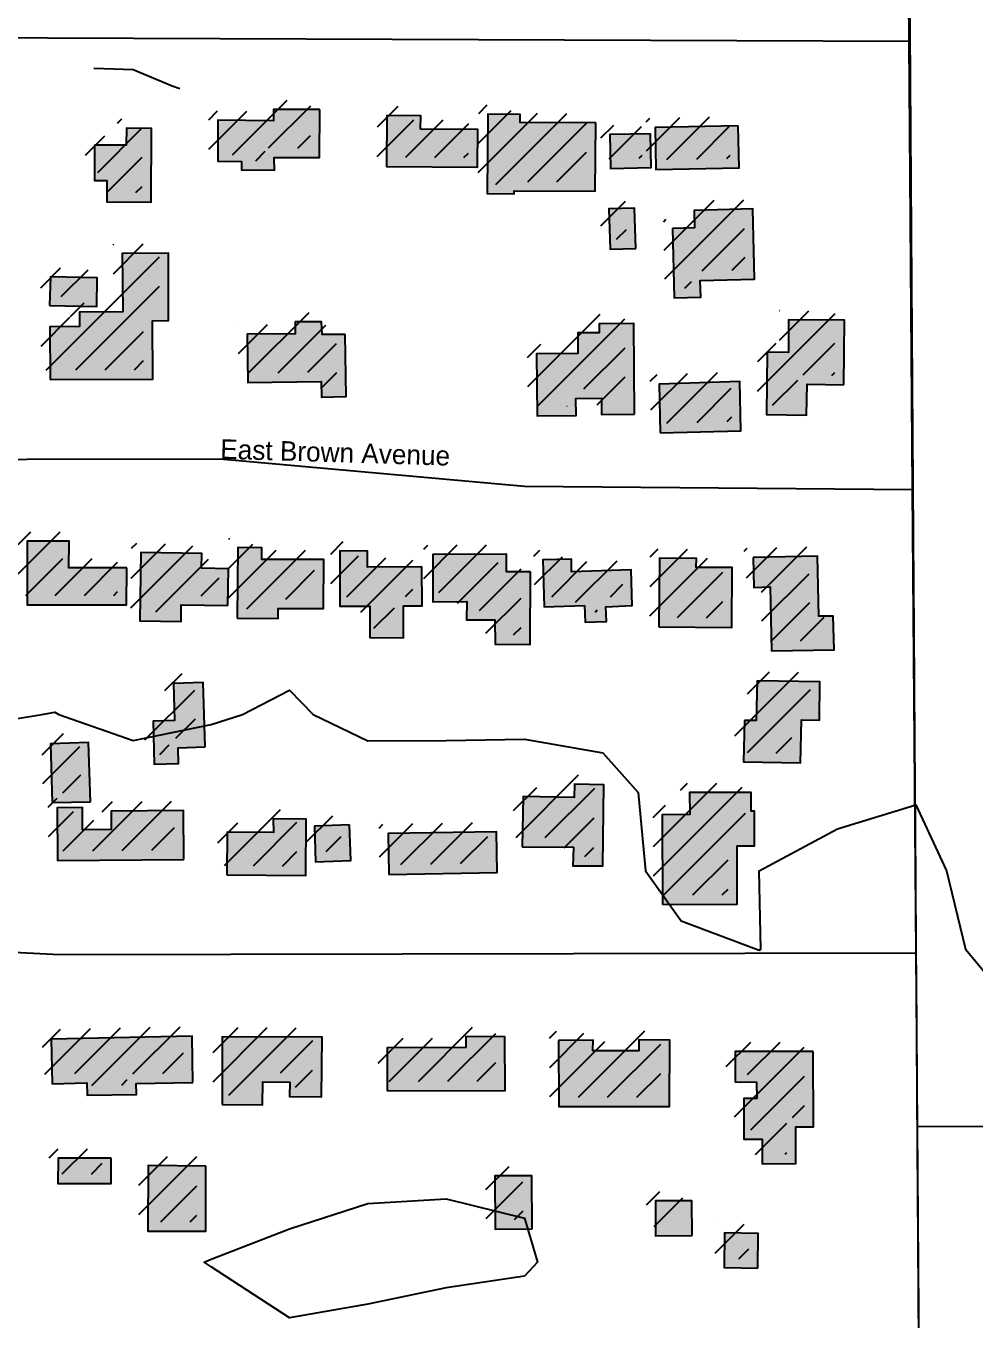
# Model space of a CAD drawing. Extents: x 6438959 to 7279357, y 1424492 to 2039161.
# Drawn here: x 6786013 to 6786740, y 1740798 to 1741791 of the extents above; entities that cross this region are included whole.
import ezdxf

# ---------------------------------------------------------------- set-up
doc = ezdxf.new("R2010")
doc.units = 21
for name, color, linetype in [('BUILDINGS', 9, 'Continuous'), ('CL_LOCAL', 4, 'Continuous'), ('CL_MAJOR', 2, 'Continuous'), ('CONTOUR_1FT', 251, 'Continuous'), ('CONTOUR_MAJOR', 92, 'Continuous'), ('PLSS_QQ', 8, 'Continuous'), ('PLSS_QQ_3D', 7, 'Continuous'), ('ROAD_LABELS', 3, 'Continuous')]:
    doc.layers.add(name, color=color, linetype=linetype)

msp = doc.modelspace()

# ---------------------------------------------------------------- hatches: boundary and pattern name
at = {"layer": 'BUILDINGS_HATCH'}
for points in [[(6786238.03, 1741726.53), (6786202.59, 1741726.6), (6786202.66, 1741717.87), (6786159.89, 1741718.24), (6786159.85, 1741686.93), (6786178.02, 1741686.71), (6786178.07, 1741680.16), (6786203.26, 1741680), (6786203.18, 1741689.83), (6786237.75, 1741689.75)], [(6786315.19, 1741711.51), (6786315.4, 1741721.7), (6786289.33, 1741721.85), (6786289.06, 1741682.89), (6786358.78, 1741682.37), (6786359.13, 1741711.14)], [(6786449.6, 1741716.25), (6786391.6, 1741716.5), (6786391.55, 1741722.69), (6786366.95, 1741722.85), (6786366.27, 1741662.04), (6786387.07, 1741661.85), (6786387.05, 1741664.03), (6786449.15, 1741663.81)], [(6786065.43, 1741699.26), (6786065.36, 1741671.95), (6786074.74, 1741672.03), (6786074.87, 1741655.65), (6786108.85, 1741655.56), (6786108.97, 1741712), (6786089.93, 1741712.21), (6786089.75, 1741699.1)], [(6786491.56, 1741707.85), (6786460.22, 1741707.23), (6786460.73, 1741681.38), (6786492.06, 1741682.01)], [(6786558.59, 1741713.87), (6786495.04, 1741712.62), (6786495.59, 1741680.58), (6786559.44, 1741681.83)], [(6786480.27, 1741620.01), (6786479.14, 1741650.95), (6786459.52, 1741650.42), (6786460.65, 1741619.48)], [(6786508.27, 1741635.17), (6786509.58, 1741582.01), (6786530.08, 1741582.55), (6786529.68, 1741595.29), (6786571.27, 1741596.36), (6786569.95, 1741650.24), (6786524.85, 1741649.14), (6786525.25, 1741635.67)], [(6786031.46, 1741519.47), (6786109.96, 1741519.75), (6786109.89, 1741564.54), (6786122.19, 1741564.64), (6786122.06, 1741616.34), (6786086.62, 1741616.05), (6786086.98, 1741571.27), (6786053.89, 1741571), (6786053.98, 1741560.08), (6786031.13, 1741559.89)], [(6786031, 1741576.27), (6786067.03, 1741575.48), (6786067.44, 1741597.33), (6786031.7, 1741598.13)], [(6786257.6, 1741554.1), (6786239.74, 1741553.95), (6786239.36, 1741563.78), (6786219.15, 1741563.61), (6786219.23, 1741554.51), (6786182.32, 1741554.21), (6786182.92, 1741517.07), (6786239.15, 1741517.9), (6786239.25, 1741505.88), (6786258.29, 1741506.4)], [(6786479.26, 1741492.92), (6786478.69, 1741562.46), (6786452.04, 1741562.24), (6786452.09, 1741555.33), (6786435.69, 1741555.19), (6786435.82, 1741539.54), (6786404.19, 1741539.28), (6786404.58, 1741491.58), (6786434.45, 1741491.82), (6786434.35, 1741504.93), (6786453.97, 1741505.09), (6786454.07, 1741492.71)], [(6786639.6, 1741515.35), (6786640.07, 1741564.88), (6786597.3, 1741565.26), (6786597.21, 1741540.13), (6786580.81, 1741540.36), (6786580.32, 1741492.66), (6786611.08, 1741492.18), (6786611.47, 1741515.85)], [(6786499.01, 1741478.52), (6786560.8, 1741480.12), (6786559.9, 1741517.98), (6786498.11, 1741516.01)], [(6786090.06, 1741375.03), (6786045.82, 1741375.03), (6786045.95, 1741395.43), (6786013.73, 1741395.53), (6786013.83, 1741346.73), (6786089.99, 1741346.63)], [(6786174.73, 1741336.4), (6786206.08, 1741336.29), (6786206.01, 1741343.94), (6786240.87, 1741343.86), (6786241.15, 1741381.37), (6786193.7, 1741381.34), (6786193.62, 1741390.44), (6786175.17, 1741390.66)], [(6786316.19, 1741375.79), (6786274.59, 1741375.45), (6786274.49, 1741387.83), (6786253.4, 1741388.02), (6786253.45, 1741345.78), (6786276.3, 1741345.61), (6786276.5, 1741321.58), (6786302.28, 1741321.42), (6786302.08, 1741345.82), (6786316.43, 1741345.94)], [(6786167.62, 1741346.17), (6786167.98, 1741374.21), (6786147.47, 1741374.77), (6786147.67, 1741386.06), (6786100.8, 1741386.77), (6786100.05, 1741334.33), (6786131.69, 1741333.86), (6786131.88, 1741346.61)], [(6786399.41, 1741372.1), (6786381.25, 1741371.96), (6786381.14, 1741385.43), (6786324.6, 1741385.33), (6786324.61, 1741348.92), (6786350.68, 1741349.13), (6786350.5, 1741335.29), (6786372.17, 1741335.1), (6786372.33, 1741316.54), (6786399.28, 1741316.39)], [(6786440.92, 1741346.23), (6786441.32, 1741333.49), (6786457.72, 1741333.99), (6786457.33, 1741345.27), (6786477.54, 1741346.16), (6786476.73, 1741373.47), (6786431.04, 1741372), (6786430.96, 1741381.83), (6786409, 1741381.29), (6786409.88, 1741345.24)], [(6786497.88, 1741329.94), (6786553.83, 1741329.31), (6786554.04, 1741375.19), (6786526.51, 1741375.33), (6786526.74, 1741382.25), (6786498.33, 1741382.38)], [(6786570.09, 1741382.97), (6786570.57, 1741360.04), (6786583.16, 1741360.5), (6786584.15, 1741311.35), (6786632.19, 1741312.11), (6786631.39, 1741337.96), (6786620.55, 1741337.87), (6786619.59, 1741384.11)], [(6786150.06, 1741237.88), (6786148.77, 1741287.03), (6786125.93, 1741286.48), (6786126.75, 1741258.08), (6786110.35, 1741257.59), (6786111.21, 1741224.46), (6786129.66, 1741224.97), (6786129.56, 1741236.99)], [(6786563.5, 1741258.02), (6786562.88, 1741226.34), (6786606.53, 1741225.6), (6786607.14, 1741258.38), (6786620.91, 1741258.13), (6786621.26, 1741287.63), (6786573.21, 1741288.32), (6786572.58, 1741258.1)], [(6786062.23, 1741195.65), (6786060.69, 1741241.16), (6786031.7, 1741240.19), (6786032.94, 1741195.05)], [(6786393.23, 1741161.23), (6786432.48, 1741160.82), (6786432.01, 1741146.61), (6786454.86, 1741146.44), (6786455.82, 1741208.71), (6786433.26, 1741209.25), (6786433.05, 1741199.06), (6786393.79, 1741199.83)], [(6786500.8, 1741116.96), (6786557.92, 1741117.06), (6786557.84, 1741161.85), (6786571.32, 1741161.96), (6786571.1, 1741188.54), (6786568.76, 1741188.52), (6786568.64, 1741202.72), (6786521.48, 1741202.7), (6786521.62, 1741185.95), (6786500.53, 1741185.77)], [(6786133.77, 1741151.45), (6786133.47, 1741188.96), (6786078.11, 1741188.5), (6786078.22, 1741174.3), (6786056.26, 1741174.12), (6786056.12, 1741191.24), (6786036.78, 1741191.08), (6786037.12, 1741150.66)], [(6786166.68, 1741139.71), (6786227.32, 1741139.11), (6786227.55, 1741182.44), (6786202.36, 1741182.6), (6786202.44, 1741172.04), (6786167, 1741172.48)], [(6786260.69, 1741177.98), (6786234.04, 1741177.03), (6786234.85, 1741149.73), (6786261.79, 1741150.68)], [(6786290.88, 1741140), (6786374.06, 1741141.41), (6786373.51, 1741172.72), (6786290.33, 1741171.31)], [(6786140.74, 1740980.37), (6786140.16, 1741016.05), (6786032.08, 1741013.71), (6786032.95, 1740979.49), (6786059.6, 1740980.07), (6786059.68, 1740970.6), (6786097.46, 1740971.28), (6786097.39, 1740979.65)], [(6786163.14, 1740963.44), (6786194.19, 1740963.33), (6786194.34, 1740980.81), (6786215.14, 1740980.62), (6786214.94, 1740969.69), (6786239.25, 1740969.53), (6786239.76, 1741015.05), (6786163.3, 1741015.51)], [(6786289.6, 1740973.94), (6786380.11, 1740974.32), (6786379.77, 1741015.47), (6786349.89, 1741015.58), (6786349.96, 1741007.21), (6786289.62, 1741007.08)], [(6786421.1, 1741012.53), (6786421.22, 1740961.92), (6786506.17, 1740961.88), (6786506.34, 1741012.86), (6786482.61, 1741013.03), (6786482.68, 1741004.66), (6786447.24, 1741004.73), (6786447.46, 1741012.74)], [(6786616.26, 1741004.3), (6786556.5, 1741004.17), (6786556.4, 1740980.87), (6786572.81, 1740980.64), (6786572.91, 1740968.26), (6786562.95, 1740968.18), (6786562.91, 1740936.86), (6786576.97, 1740936.98), (6786577.13, 1740918.04), (6786602.9, 1740918.25), (6786602.97, 1740946.29), (6786616.44, 1740946.4)], [(6786078.24, 1740922.33), (6786037.52, 1740922.36), (6786037.38, 1740903.06), (6786078.1, 1740903.03)], [(6786150.64, 1740916.37), (6786106.4, 1740916.73), (6786106.23, 1740866.48), (6786150.75, 1740866.48)], [(6786400.9, 1740868.17), (6786400.57, 1740908.95), (6786372.15, 1740908.71), (6786372.49, 1740867.94)], [(6786523.39, 1740862.98), (6786523.17, 1740889.56), (6786495.34, 1740889.7), (6786495.27, 1740862.75)], [(6786573.68, 1740837.91), (6786574.05, 1740864.49), (6786548.27, 1740865.01), (6786547.9, 1740838.42)]]:
    msp.add_hatch(color=251, dxfattribs=at).paths.add_polyline_path(points)
at = {"layer": 'BUILDINGS_SHADOW'}
h = msp.add_hatch(dxfattribs=at)
h.set_pattern_fill('ANSI31', scale=5)
h.paths.add_polyline_path([(6786231.09, 1741733.73), (6786195.65, 1741733.8), (6786195.72, 1741725.06), (6786152.95, 1741725.44), (6786152.91, 1741694.13), (6786171.07, 1741693.91), (6786171.13, 1741687.36), (6786196.32, 1741687.2), (6786196.24, 1741697.03), (6786230.8, 1741696.95)])
h = msp.add_hatch(dxfattribs=at)
h.set_pattern_fill('ANSI31', scale=5)
h.paths.add_polyline_path([(6786308.25, 1741718.7), (6786308.46, 1741728.9), (6786282.39, 1741729.05), (6786282.12, 1741690.09), (6786351.84, 1741689.57), (6786352.19, 1741718.34)])
h = msp.add_hatch(dxfattribs=at)
h.set_pattern_fill('ANSI31', scale=5)
h.paths.add_polyline_path([(6786442.66, 1741723.45), (6786384.66, 1741723.7), (6786384.61, 1741729.89), (6786360, 1741730.05), (6786359.33, 1741669.24), (6786380.13, 1741669.04), (6786380.11, 1741671.23), (6786442.21, 1741671.01)])
h = msp.add_hatch(dxfattribs=at)
h.set_pattern_fill('ANSI31', scale=5)
h.paths.add_polyline_path([(6786058.49, 1741706.46), (6786058.42, 1741679.15), (6786067.79, 1741679.23), (6786067.93, 1741662.85), (6786101.91, 1741662.76), (6786102.03, 1741719.2), (6786082.99, 1741719.41), (6786082.8, 1741706.3)])
h = msp.add_hatch(dxfattribs=at)
h.set_pattern_fill('ANSI31', scale=5)
h.paths.add_polyline_path([(6786551.65, 1741721.06), (6786488.09, 1741719.81), (6786488.65, 1741687.78), (6786552.5, 1741689.03)])
h = msp.add_hatch(dxfattribs=at)
h.set_pattern_fill('ANSI31', scale=5)
h.paths.add_polyline_path([(6786484.62, 1741715.05), (6786453.28, 1741714.43), (6786453.79, 1741688.58), (6786485.12, 1741689.2)])
h = msp.add_hatch(dxfattribs=at)
h.set_pattern_fill('ANSI31', scale=5)
h.paths.add_polyline_path([(6786473.33, 1741627.21), (6786472.2, 1741658.15), (6786452.57, 1741657.62), (6786453.71, 1741626.68)])
h = msp.add_hatch(dxfattribs=at)
h.set_pattern_fill('ANSI31', scale=5)
h.paths.add_polyline_path([(6786501.32, 1741642.36), (6786502.64, 1741589.21), (6786523.14, 1741589.75), (6786522.74, 1741602.49), (6786564.33, 1741603.56), (6786563.01, 1741657.44), (6786517.91, 1741656.34), (6786518.31, 1741642.87)])
h = msp.add_hatch(dxfattribs=at)
h.set_pattern_fill('ANSI31', scale=5)
h.paths.add_polyline_path([(6786024.52, 1741526.67), (6786103.02, 1741526.95), (6786102.95, 1741571.74), (6786115.25, 1741571.84), (6786115.12, 1741623.54), (6786079.68, 1741623.25), (6786080.04, 1741578.47), (6786046.94, 1741578.2), (6786047.03, 1741567.27), (6786024.19, 1741567.09)])
h = msp.add_hatch(dxfattribs=at)
h.set_pattern_fill('ANSI31', scale=5)
h.paths.add_polyline_path([(6786024.05, 1741583.47), (6786060.09, 1741582.67), (6786060.5, 1741604.52), (6786024.75, 1741605.32)])
h = msp.add_hatch(dxfattribs=at)
h.set_pattern_fill('ANSI31', scale=5)
h.paths.add_polyline_path([(6786250.66, 1741561.29), (6786232.8, 1741561.15), (6786232.42, 1741570.98), (6786212.21, 1741570.81), (6786212.29, 1741561.71), (6786175.38, 1741561.41), (6786175.98, 1741524.27), (6786232.21, 1741525.1), (6786232.31, 1741513.08), (6786251.35, 1741513.6)])
h = msp.add_hatch(dxfattribs=at)
h.set_pattern_fill('ANSI31', scale=5)
h.paths.add_polyline_path([(6786472.32, 1741500.12), (6786471.75, 1741569.66), (6786445.1, 1741569.44), (6786445.15, 1741562.52), (6786428.75, 1741562.39), (6786428.88, 1741546.73), (6786397.25, 1741546.47), (6786397.64, 1741498.78), (6786427.51, 1741499.02), (6786427.4, 1741512.13), (6786447.03, 1741512.29), (6786447.13, 1741499.91)])
h = msp.add_hatch(dxfattribs=at)
h.set_pattern_fill('ANSI31', scale=5)
h.paths.add_polyline_path([(6786632.66, 1741522.55), (6786633.13, 1741572.08), (6786590.36, 1741572.45), (6786590.27, 1741547.33), (6786573.87, 1741547.56), (6786573.38, 1741499.85), (6786604.14, 1741499.38), (6786604.53, 1741523.05)])
h = msp.add_hatch(dxfattribs=at)
h.set_pattern_fill('ANSI31', scale=5)
h.paths.add_polyline_path([(6786492.06, 1741485.72), (6786553.86, 1741487.31), (6786552.96, 1741525.18), (6786491.17, 1741523.21)])
h = msp.add_hatch(dxfattribs=at)
h.set_pattern_fill('ANSI31', scale=5)
h.paths.add_polyline_path([(6786083.11, 1741382.23), (6786038.88, 1741382.23), (6786039.01, 1741402.62), (6786006.79, 1741402.72), (6786006.89, 1741353.93), (6786083.05, 1741353.83)])
h = msp.add_hatch(dxfattribs=at)
h.set_pattern_fill('ANSI31', scale=5)
h.paths.add_polyline_path([(6786167.79, 1741343.6), (6786199.14, 1741343.49), (6786199.07, 1741351.14), (6786233.93, 1741351.06), (6786234.21, 1741388.57), (6786186.76, 1741388.54), (6786186.68, 1741397.64), (6786168.23, 1741397.86)])
h = msp.add_hatch(dxfattribs=at)
h.set_pattern_fill('ANSI31', scale=5)
h.paths.add_polyline_path([(6786160.68, 1741353.37), (6786161.04, 1741381.41), (6786140.53, 1741381.97), (6786140.73, 1741393.26), (6786093.86, 1741393.97), (6786093.11, 1741341.53), (6786124.75, 1741341.06), (6786124.94, 1741353.81)])
h = msp.add_hatch(dxfattribs=at)
h.set_pattern_fill('ANSI31', scale=5)
h.paths.add_polyline_path([(6786309.24, 1741382.99), (6786267.65, 1741382.65), (6786267.55, 1741395.03), (6786246.46, 1741395.22), (6786246.51, 1741352.98), (6786269.36, 1741352.8), (6786269.56, 1741328.77), (6786295.34, 1741328.62), (6786295.14, 1741353.02), (6786309.49, 1741353.13)])
h = msp.add_hatch(dxfattribs=at)
h.set_pattern_fill('ANSI31', scale=5)
h.paths.add_polyline_path([(6786392.46, 1741379.3), (6786374.3, 1741379.15), (6786374.19, 1741392.63), (6786317.66, 1741392.53), (6786317.67, 1741356.11), (6786343.73, 1741356.33), (6786343.56, 1741342.49), (6786365.23, 1741342.3), (6786365.39, 1741323.73), (6786392.34, 1741323.59)])
h = msp.add_hatch(dxfattribs=at)
h.set_pattern_fill('ANSI31', scale=5)
h.paths.add_polyline_path([(6786433.98, 1741353.43), (6786434.38, 1741340.68), (6786450.78, 1741341.18), (6786450.39, 1741352.47), (6786470.59, 1741353.36), (6786469.78, 1741380.66), (6786424.1, 1741379.2), (6786424.02, 1741389.03), (6786402.06, 1741388.48), (6786402.94, 1741352.44)])
h = msp.add_hatch(dxfattribs=at)
h.set_pattern_fill('ANSI31', scale=5)
h.paths.add_polyline_path([(6786490.94, 1741337.14), (6786546.89, 1741336.51), (6786547.1, 1741382.39), (6786519.57, 1741382.53), (6786519.8, 1741389.45), (6786491.39, 1741389.58)])
h = msp.add_hatch(dxfattribs=at)
h.set_pattern_fill('ANSI31', scale=5)
h.paths.add_polyline_path([(6786563.15, 1741390.17), (6786563.63, 1741367.23), (6786576.22, 1741367.7), (6786577.21, 1741318.55), (6786625.24, 1741319.31), (6786624.45, 1741345.16), (6786613.61, 1741345.07), (6786612.64, 1741391.3)])
h = msp.add_hatch(dxfattribs=at)
h.set_pattern_fill('ANSI31', scale=5)
h.paths.add_polyline_path([(6786143.11, 1741245.08), (6786141.83, 1741294.23), (6786118.99, 1741293.68), (6786119.81, 1741265.28), (6786103.41, 1741264.78), (6786104.27, 1741231.66), (6786122.72, 1741232.17), (6786122.62, 1741244.19)])
h = msp.add_hatch(dxfattribs=at)
h.set_pattern_fill('ANSI31', scale=5)
h.paths.add_polyline_path([(6786556.56, 1741265.22), (6786555.94, 1741233.54), (6786599.59, 1741232.8), (6786600.2, 1741265.58), (6786613.97, 1741265.33), (6786614.31, 1741294.82), (6786566.27, 1741295.52), (6786565.64, 1741265.3)])
h = msp.add_hatch(dxfattribs=at)
h.set_pattern_fill('ANSI31', scale=5)
h.paths.add_polyline_path([(6786055.29, 1741202.85), (6786053.75, 1741248.36), (6786024.75, 1741247.39), (6786026, 1741202.25)])
h = msp.add_hatch(dxfattribs=at)
h.set_pattern_fill('ANSI31', scale=5)
h.paths.add_polyline_path([(6786386.28, 1741168.42), (6786425.54, 1741168.02), (6786425.07, 1741153.81), (6786447.92, 1741153.64), (6786448.87, 1741215.91), (6786426.31, 1741216.45), (6786426.1, 1741206.26), (6786386.85, 1741207.03)])
h = msp.add_hatch(dxfattribs=at)
h.set_pattern_fill('ANSI31', scale=5)
h.paths.add_polyline_path([(6786493.86, 1741124.15), (6786550.98, 1741124.26), (6786550.9, 1741169.05), (6786564.38, 1741169.16), (6786564.16, 1741195.74), (6786561.82, 1741195.72), (6786561.7, 1741209.92), (6786514.54, 1741209.89), (6786514.68, 1741193.14), (6786493.59, 1741192.97)])
h = msp.add_hatch(dxfattribs=at)
h.set_pattern_fill('ANSI31', scale=5)
h.paths.add_polyline_path([(6786126.83, 1741158.65), (6786126.53, 1741196.15), (6786071.17, 1741195.7), (6786071.28, 1741181.5), (6786049.31, 1741181.32), (6786049.17, 1741198.43), (6786029.84, 1741198.28), (6786030.17, 1741157.86)])
h = msp.add_hatch(dxfattribs=at)
h.set_pattern_fill('ANSI31', scale=5)
h.paths.add_polyline_path([(6786159.74, 1741146.9), (6786220.38, 1741146.31), (6786220.61, 1741189.64), (6786195.41, 1741189.8), (6786195.5, 1741179.24), (6786160.05, 1741179.68)])
h = msp.add_hatch(dxfattribs=at)
h.set_pattern_fill('ANSI31', scale=5)
h.paths.add_polyline_path([(6786253.74, 1741185.18), (6786227.1, 1741184.23), (6786227.91, 1741156.93), (6786254.85, 1741157.88)])
h = msp.add_hatch(dxfattribs=at)
h.set_pattern_fill('ANSI31', scale=5)
h.paths.add_polyline_path([(6786283.93, 1741147.19), (6786367.11, 1741148.6), (6786366.56, 1741179.91), (6786283.39, 1741178.5)])
h = msp.add_hatch(dxfattribs=at)
h.set_pattern_fill('ANSI31', scale=5)
h.paths.add_polyline_path([(6786133.8, 1740987.57), (6786133.21, 1741023.25), (6786025.14, 1741020.91), (6786026.01, 1740986.69), (6786052.66, 1740987.27), (6786052.74, 1740977.8), (6786090.52, 1740978.48), (6786090.45, 1740986.85)])
h = msp.add_hatch(dxfattribs=at)
h.set_pattern_fill('ANSI31', scale=5)
h.paths.add_polyline_path([(6786156.2, 1740970.64), (6786187.25, 1740970.53), (6786187.4, 1740988.01), (6786208.2, 1740987.82), (6786208, 1740976.89), (6786232.31, 1740976.73), (6786232.82, 1741022.24), (6786156.36, 1741022.71)])
h = msp.add_hatch(dxfattribs=at)
h.set_pattern_fill('ANSI31', scale=5)
h.paths.add_polyline_path([(6786282.66, 1740981.14), (6786373.17, 1740981.52), (6786372.83, 1741022.66), (6786342.95, 1741022.78), (6786343.02, 1741014.41), (6786282.68, 1741014.28)])
h = msp.add_hatch(dxfattribs=at)
h.set_pattern_fill('ANSI31', scale=5)
h.paths.add_polyline_path([(6786414.16, 1741019.73), (6786414.28, 1740969.11), (6786499.23, 1740969.08), (6786499.4, 1741020.06), (6786475.67, 1741020.23), (6786475.74, 1741011.86), (6786440.29, 1741011.93), (6786440.52, 1741019.94)])
h = msp.add_hatch(dxfattribs=at)
h.set_pattern_fill('ANSI31', scale=5)
h.paths.add_polyline_path([(6786609.32, 1741011.5), (6786549.56, 1741011.37), (6786549.46, 1740988.06), (6786565.86, 1740987.83), (6786565.97, 1740975.46), (6786556.01, 1740975.37), (6786555.97, 1740944.06), (6786570.03, 1740944.17), (6786570.19, 1740925.24), (6786595.96, 1740925.45), (6786596.02, 1740953.49), (6786609.5, 1740953.6)])
h = msp.add_hatch(dxfattribs=at)
h.set_pattern_fill('ANSI31', scale=5)
h.paths.add_polyline_path([(6786071.3, 1740929.53), (6786030.58, 1740929.56), (6786030.44, 1740910.26), (6786071.16, 1740910.23)])
h = msp.add_hatch(dxfattribs=at)
h.set_pattern_fill('ANSI31', scale=5)
h.paths.add_polyline_path([(6786143.7, 1740923.57), (6786099.46, 1740923.93), (6786099.29, 1740873.68), (6786143.81, 1740873.68)])
h = msp.add_hatch(dxfattribs=at)
h.set_pattern_fill('ANSI31', scale=5)
h.paths.add_polyline_path([(6786393.96, 1740875.37), (6786393.63, 1740916.15), (6786365.21, 1740915.91), (6786365.55, 1740875.13)])
h = msp.add_hatch(dxfattribs=at)
h.set_pattern_fill('ANSI31', scale=5)
h.paths.add_polyline_path([(6786516.45, 1740870.18), (6786516.23, 1740896.76), (6786488.4, 1740896.9), (6786488.33, 1740869.95)])
h = msp.add_hatch(dxfattribs=at)
h.set_pattern_fill('ANSI31', scale=5)
h.paths.add_polyline_path([(6786566.74, 1740845.11), (6786567.11, 1740871.69), (6786541.33, 1740872.21), (6786540.96, 1740845.62)])

# ---------------------------------------------------------------- linework, layer by layer
at = {"layer": 'BUILDINGS'}
for points in [[(6786238.03, 1741726.53), (6786202.59, 1741726.6), (6786202.66, 1741717.87), (6786159.89, 1741718.24), (6786159.85, 1741686.93), (6786178.02, 1741686.71), (6786178.07, 1741680.16), (6786203.26, 1741680), (6786203.18, 1741689.83), (6786237.75, 1741689.75), (6786238.03, 1741726.53)], [(6786315.19, 1741711.51), (6786315.4, 1741721.7), (6786289.33, 1741721.85), (6786289.06, 1741682.89), (6786358.78, 1741682.37), (6786359.13, 1741711.14), (6786315.19, 1741711.51)], [(6786449.6, 1741716.25), (6786391.6, 1741716.5), (6786391.55, 1741722.69), (6786366.95, 1741722.85), (6786366.27, 1741662.04), (6786387.07, 1741661.85), (6786387.05, 1741664.03), (6786449.15, 1741663.81), (6786449.6, 1741716.25)], [(6786065.43, 1741699.26), (6786065.36, 1741671.95), (6786074.74, 1741672.03), (6786074.87, 1741655.65), (6786108.85, 1741655.56), (6786108.97, 1741712), (6786089.93, 1741712.21), (6786089.75, 1741699.1), (6786065.43, 1741699.26)], [(6786491.56, 1741707.85), (6786460.22, 1741707.23), (6786460.73, 1741681.38), (6786492.06, 1741682.01), (6786491.56, 1741707.85)], [(6786558.59, 1741713.87), (6786495.04, 1741712.62), (6786495.59, 1741680.58), (6786559.44, 1741681.83), (6786558.59, 1741713.87)], [(6786480.27, 1741620.01), (6786479.14, 1741650.95), (6786459.52, 1741650.42), (6786460.65, 1741619.48), (6786480.27, 1741620.01)], [(6786508.27, 1741635.17), (6786509.58, 1741582.01), (6786530.08, 1741582.55), (6786529.68, 1741595.29), (6786571.27, 1741596.36), (6786569.95, 1741650.24), (6786524.85, 1741649.14), (6786525.25, 1741635.67), (6786508.27, 1741635.17)], [(6786031.46, 1741519.47), (6786109.96, 1741519.75), (6786109.89, 1741564.54), (6786122.19, 1741564.64), (6786122.06, 1741616.34), (6786086.62, 1741616.05), (6786086.98, 1741571.27), (6786053.89, 1741571), (6786053.98, 1741560.08), (6786031.13, 1741559.89), (6786031.46, 1741519.47)], [(6786031, 1741576.27), (6786067.03, 1741575.48), (6786067.44, 1741597.33), (6786031.7, 1741598.13), (6786031, 1741576.27)], [(6786257.6, 1741554.1), (6786239.74, 1741553.95), (6786239.36, 1741563.78), (6786219.15, 1741563.61), (6786219.23, 1741554.51), (6786182.32, 1741554.21), (6786182.92, 1741517.07), (6786239.15, 1741517.9), (6786239.25, 1741505.88), (6786258.29, 1741506.4), (6786257.6, 1741554.1)], [(6786479.26, 1741492.92), (6786478.69, 1741562.46), (6786452.04, 1741562.24), (6786452.09, 1741555.33), (6786435.69, 1741555.19), (6786435.82, 1741539.54), (6786404.19, 1741539.28), (6786404.58, 1741491.58), (6786434.45, 1741491.82), (6786434.35, 1741504.93), (6786453.97, 1741505.09), (6786454.07, 1741492.71), (6786479.26, 1741492.92)], [(6786639.6, 1741515.35), (6786640.07, 1741564.88), (6786597.3, 1741565.26), (6786597.21, 1741540.13), (6786580.81, 1741540.36), (6786580.32, 1741492.66), (6786611.08, 1741492.18), (6786611.47, 1741515.85), (6786639.6, 1741515.35)], [(6786499.01, 1741478.52), (6786560.8, 1741480.12), (6786559.9, 1741517.98), (6786498.11, 1741516.01), (6786499.01, 1741478.52)], [(6786090.06, 1741375.03), (6786045.82, 1741375.03), (6786045.95, 1741395.43), (6786013.73, 1741395.53), (6786013.83, 1741346.73), (6786089.99, 1741346.63), (6786090.06, 1741375.03)], [(6786174.73, 1741336.4), (6786206.08, 1741336.29), (6786206.01, 1741343.94), (6786240.87, 1741343.86), (6786241.15, 1741381.37), (6786193.7, 1741381.34), (6786193.62, 1741390.44), (6786175.17, 1741390.66), (6786174.73, 1741336.4)], [(6786316.19, 1741375.79), (6786274.59, 1741375.45), (6786274.49, 1741387.83), (6786253.4, 1741388.02), (6786253.45, 1741345.78), (6786276.3, 1741345.61), (6786276.5, 1741321.58), (6786302.28, 1741321.42), (6786302.08, 1741345.82), (6786316.43, 1741345.94), (6786316.19, 1741375.79)], [(6786167.62, 1741346.17), (6786167.98, 1741374.21), (6786147.47, 1741374.77), (6786147.67, 1741386.06), (6786100.8, 1741386.77), (6786100.05, 1741334.33), (6786131.69, 1741333.86), (6786131.88, 1741346.61), (6786167.62, 1741346.17)], [(6786399.41, 1741372.1), (6786381.25, 1741371.96), (6786381.14, 1741385.43), (6786324.6, 1741385.33), (6786324.61, 1741348.92), (6786350.68, 1741349.13), (6786350.5, 1741335.29), (6786372.17, 1741335.1), (6786372.33, 1741316.54), (6786399.28, 1741316.39), (6786399.41, 1741372.1)], [(6786440.92, 1741346.23), (6786441.32, 1741333.49), (6786457.72, 1741333.99), (6786457.33, 1741345.27), (6786477.54, 1741346.16), (6786476.73, 1741373.47), (6786431.04, 1741372), (6786430.96, 1741381.83), (6786409, 1741381.29), (6786409.88, 1741345.24), (6786440.92, 1741346.23)], [(6786497.88, 1741329.94), (6786553.83, 1741329.31), (6786554.04, 1741375.19), (6786526.51, 1741375.33), (6786526.74, 1741382.25), (6786498.33, 1741382.38), (6786497.88, 1741329.94)], [(6786570.09, 1741382.97), (6786570.57, 1741360.04), (6786583.16, 1741360.5), (6786584.15, 1741311.35), (6786632.19, 1741312.11), (6786631.39, 1741337.96), (6786620.55, 1741337.87), (6786619.59, 1741384.11), (6786570.09, 1741382.97)], [(6786150.06, 1741237.88), (6786148.77, 1741287.03), (6786125.93, 1741286.48), (6786126.75, 1741258.08), (6786110.35, 1741257.59), (6786111.21, 1741224.46), (6786129.66, 1741224.97), (6786129.56, 1741236.99), (6786150.06, 1741237.88)], [(6786563.5, 1741258.02), (6786562.88, 1741226.34), (6786606.53, 1741225.6), (6786607.14, 1741258.38), (6786620.91, 1741258.13), (6786621.26, 1741287.63), (6786573.21, 1741288.32), (6786572.58, 1741258.1), (6786563.5, 1741258.02)], [(6786062.23, 1741195.65), (6786060.69, 1741241.16), (6786031.7, 1741240.19), (6786032.94, 1741195.05), (6786062.23, 1741195.65)], [(6786393.23, 1741161.23), (6786432.48, 1741160.82), (6786432.01, 1741146.61), (6786454.86, 1741146.44), (6786455.82, 1741208.71), (6786433.26, 1741209.25), (6786433.05, 1741199.06), (6786393.79, 1741199.83), (6786393.23, 1741161.23)], [(6786500.8, 1741116.96), (6786557.92, 1741117.06), (6786557.84, 1741161.85), (6786571.32, 1741161.96), (6786571.1, 1741188.54), (6786568.76, 1741188.52), (6786568.64, 1741202.72), (6786521.48, 1741202.7), (6786521.62, 1741185.95), (6786500.53, 1741185.77), (6786500.8, 1741116.96)], [(6786133.77, 1741151.45), (6786133.47, 1741188.96), (6786078.11, 1741188.5), (6786078.22, 1741174.3), (6786056.26, 1741174.12), (6786056.12, 1741191.24), (6786036.78, 1741191.08), (6786037.12, 1741150.66), (6786133.77, 1741151.45)], [(6786166.68, 1741139.71), (6786227.32, 1741139.11), (6786227.55, 1741182.44), (6786202.36, 1741182.6), (6786202.44, 1741172.04), (6786167, 1741172.48), (6786166.68, 1741139.71)], [(6786260.69, 1741177.98), (6786234.04, 1741177.03), (6786234.85, 1741149.73), (6786261.79, 1741150.68), (6786260.69, 1741177.98)], [(6786290.88, 1741140), (6786374.06, 1741141.41), (6786373.51, 1741172.72), (6786290.33, 1741171.31), (6786290.88, 1741140)], [(6786140.74, 1740980.37), (6786140.16, 1741016.05), (6786032.08, 1741013.71), (6786032.95, 1740979.49), (6786059.6, 1740980.07), (6786059.68, 1740970.6), (6786097.46, 1740971.28), (6786097.39, 1740979.65), (6786140.74, 1740980.37)], [(6786163.14, 1740963.44), (6786194.19, 1740963.33), (6786194.34, 1740980.81), (6786215.14, 1740980.62), (6786214.94, 1740969.69), (6786239.25, 1740969.53), (6786239.76, 1741015.05), (6786163.3, 1741015.51), (6786163.14, 1740963.44)], [(6786289.6, 1740973.94), (6786380.11, 1740974.32), (6786379.77, 1741015.47), (6786349.89, 1741015.58), (6786349.96, 1741007.21), (6786289.62, 1741007.08), (6786289.6, 1740973.94)], [(6786421.1, 1741012.53), (6786421.22, 1740961.92), (6786506.17, 1740961.88), (6786506.34, 1741012.86), (6786482.61, 1741013.03), (6786482.68, 1741004.66), (6786447.24, 1741004.73), (6786447.46, 1741012.74), (6786421.1, 1741012.53)], [(6786616.26, 1741004.3), (6786556.5, 1741004.17), (6786556.4, 1740980.87), (6786572.81, 1740980.64), (6786572.91, 1740968.26), (6786562.95, 1740968.18), (6786562.91, 1740936.86), (6786576.97, 1740936.98), (6786577.13, 1740918.04), (6786602.9, 1740918.25), (6786602.97, 1740946.29), (6786616.44, 1740946.4), (6786616.26, 1741004.3)], [(6786078.24, 1740922.33), (6786037.52, 1740922.36), (6786037.38, 1740903.06), (6786078.1, 1740903.03), (6786078.24, 1740922.33)], [(6786150.64, 1740916.37), (6786106.4, 1740916.73), (6786106.23, 1740866.48), (6786150.75, 1740866.48), (6786150.64, 1740916.37)], [(6786400.9, 1740868.17), (6786400.57, 1740908.95), (6786372.15, 1740908.71), (6786372.49, 1740867.94), (6786400.9, 1740868.17)], [(6786523.39, 1740862.98), (6786523.17, 1740889.56), (6786495.34, 1740889.7), (6786495.27, 1740862.75), (6786523.39, 1740862.98)], [(6786573.68, 1740837.91), (6786574.05, 1740864.49), (6786548.27, 1740865.01), (6786547.9, 1740838.42), (6786573.68, 1740837.91)]]:
    msp.add_lwpolyline(points, close=True, dxfattribs=at)
at = {"layer": 'CL_LOCAL'}
for points in [[(6781771.33, 1741757.59), (6781799.13, 1741770.89), (6781829.99, 1741776.52), (6782033.61, 1741775.28), (6782696.98, 1741778.88), (6783359.89, 1741777.97), (6784022.41, 1741778.6), (6784384.37, 1741781.43), (6784766.78, 1741781.84), (6785040, 1741783.3), (6785327.2, 1741784.3), (6785367.8, 1741784.12), (6785420.05, 1741783.93), (6785632.75, 1741783.12), (6786689.69, 1741778.92)], [(6785369.7, 1741454.31), (6785595.61, 1741456.56), (6785718.04, 1741457.99), (6786161.6, 1741458.71), (6786395, 1741437.65), (6786692.31, 1741435.17)], [(6785372.01, 1741123.89), (6785394.51, 1741123.38), (6785993.54, 1741080.94), (6786038.44, 1741078.54), (6786695.02, 1741079.81)], [(6786696.03, 1740946.69), (6786746.58, 1740946.89), (6786776.49, 1740947.02), (6786984.76, 1740947.83), (6787021.63, 1740976.68), (6787111.05, 1740978.58), (6787145.69, 1740979.3), (6787161.25, 1740979.61), (6787190.83, 1740983.35)]]:
    msp.add_lwpolyline(points, dxfattribs=at)
at = {"layer": 'CL_MAJOR'}
msp.add_lwpolyline([(6786698.47, 1740627.37), (6786696.03, 1740946.69), (6786695.02, 1741079.81), (6786692.31, 1741435.17), (6786689.69, 1741778.92), (6786687.69, 1742044.24), (6786685.71, 1742303.66), (6786685, 1742397.27), (6786683.77, 1742557.99)], dxfattribs=at)
at = {"layer": 'CONTOUR_1FT', "elevation": 326}
msp.add_lwpolyline([(6786064.88, 1741758.1), (6786094.88, 1741757.09), (6786124.88, 1741744.76), (6786130.88, 1741742.69)], dxfattribs=at)
at = {"layer": 'CONTOUR_MAJOR', "elevation": 325}
for points in [[(6785974.88, 1741254.36), (6786024.88, 1741262.69), (6786034.88, 1741264.31), (6786038.04, 1741262.69), (6786094.88, 1741242.69), (6786154.88, 1741255.03), (6786178.88, 1741262.69), (6786214.88, 1741281.31), (6786232.88, 1741262.69), (6786274.88, 1741242.37), (6786334.88, 1741242.69), (6786394.88, 1741243.6), (6786454.88, 1741233.3), (6786482.16, 1741202.69), (6786487.56, 1741142.69), (6786514.88, 1741104.36), (6786572.66, 1741082.69), (6786574.88, 1741081.93), (6786576.02, 1741082.69), (6786574.88, 1741142.69), (6786634.88, 1741174.89), (6786694.88, 1741193.31), (6786718.36, 1741142.69), (6786732.95, 1741082.69), (6786754.88, 1741056.2)], [(6786394.88, 1740831.78), (6786334.88, 1740822.88), (6786274.88, 1740810.55), (6786214.88, 1740800), (6786154.88, 1740839.05), (6786149.43, 1740842.69), (6786154.88, 1740844.87), (6786214.88, 1740868.21), (6786274.88, 1740887.69), (6786334.88, 1740891.26), (6786394.88, 1740876.29), (6786404.77, 1740842.69), (6786394.88, 1740831.78)]]:
    msp.add_lwpolyline(points, dxfattribs=at)
at = {"layer": 'PLSS_QQ'}
msp.add_lwpolyline([(6786699.29, 1740469.95), (6786690.42, 1741787.71), (6786681.55, 1743105.34), (6785319.22, 1743103.4), (6785326.95, 1741782.91), (6785334.69, 1740462.42), (6786699.29, 1740469.95)], dxfattribs=at)
at = {"layer": 'PLSS_QQ_3D'}
for p, q in [((6786690.42, 1741787.71, 326.7), (6786690.08, 1741838.38, 326.78)), ((6786690.76, 1741737.02, 326.51), (6786690.42, 1741787.71, 326.7)), ((6786690.42, 1741787.71, 326.7), (6786690.42, 1741787.71, 326.7)), ((6786691.1, 1741686.34, 326.35), (6786690.76, 1741737.02, 326.51)), ((6786691.44, 1741635.66, 326.22), (6786691.1, 1741686.34, 326.35)), ((6786691.78, 1741584.97, 326.1), (6786691.44, 1741635.66, 326.22)), ((6786692.12, 1741534.29, 326.01), (6786691.78, 1741584.97, 326.1)), ((6786692.47, 1741483.61, 325.93), (6786692.12, 1741534.29, 326.01)), ((6786692.81, 1741432.92, 325.8), (6786692.47, 1741483.61, 325.93)), ((6786693.15, 1741382.24, 325.62), (6786692.81, 1741432.92, 325.8)), ((6786693.49, 1741331.56, 325.54), (6786693.15, 1741382.24, 325.62)), ((6786693.83, 1741280.88, 325.35), (6786693.49, 1741331.56, 325.54)), ((6786694.17, 1741230.19, 325.15), (6786693.83, 1741280.88, 325.35)), ((6786694.51, 1741179.51, 324.93), (6786694.17, 1741230.19, 325.15)), ((6786694.86, 1741128.83, 324.66), (6786694.51, 1741179.51, 324.93)), ((6786695.2, 1741078.14, 324.37), (6786694.86, 1741128.83, 324.66)), ((6786695.54, 1741027.46, 323.92), (6786695.2, 1741078.14, 324.37)), ((6786695.88, 1740976.78, 323.25), (6786695.54, 1741027.46, 323.92)), ((6786696.22, 1740926.09, 323), (6786695.88, 1740976.78, 323.25)), ((6786696.56, 1740875.41, 322.97), (6786696.22, 1740926.09, 323)), ((6786696.9, 1740824.73, 322.93), (6786696.56, 1740875.41, 322.97)), ((6786697.25, 1740774.04, 322.85), (6786696.9, 1740824.73, 322.93))]:
    msp.add_line(p, q, dxfattribs=at)

# ---------------------------------------------------------------- texts
at = {"layer": 'ROAD_LABELS'}
msp.add_text('East Brown Avenue', height=15, rotation=-1.7216, dxfattribs=at).set_placement((6786161.6, 1741458.71))

doc.saveas('drawing.dxf')
